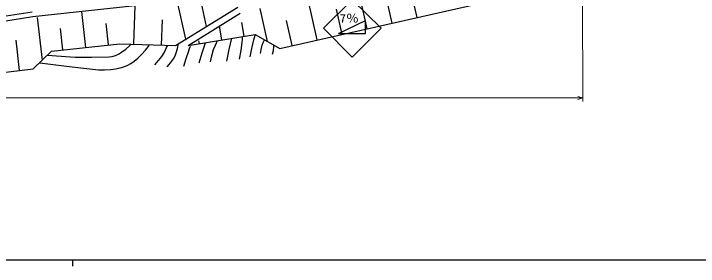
# Model space of a CAD drawing. Units: millimetres, scale not verified. Extents: x 40000 to 680000, y 20000 to 380000.
# Drawn here: x 258912 to 364586, y 204000 to 242943 of the extents above; entities that cross this region are included whole.
import ezdxf
from ezdxf.enums import TextEntityAlignment as Align

# ---------------------------------------------------------------- set-up
doc = ezdxf.new("R2010")
doc.units = ezdxf.units.MM
doc.header["$LTSCALE"] = 1000
for name, color, linetype, lineweight in [('M-BGD', 7, 'Continuous', 25), ('M-STR-HTXT', 7, 'Continuous', 13), ('M-STR-STRC', 7, 'Continuous', 25), ('M-TTL-BAND', 7, 'Continuous', 25)]:
    doc.layers.add(name, color=color, linetype=linetype, lineweight=lineweight)
doc.styles.add('ＭＳ ゴシック', font='')
doc.styles.get('ＭＳ ゴシック').set_extended_font_data('MS Gothic')

msp = doc.modelspace()

# ---------------------------------------------------------------- linework, layer by layer
at = {"layer": 'M-BGD'}
for p, q in [((321182, 242344), (319727, 248849)), ((313474, 240620), (312022, 247112)), ((285488, 239012), (283987, 245674)), ((305767, 238896), (304317, 245376)), ((317328, 241482), (316456, 245381)), ((282420, 244684), (261859, 242447)), ((277457, 238248), (277664, 244166)), ((288686, 240991), (287880, 244570)), ((299986, 237603), (330816, 244499)), ((243163, 240362), (261754, 243240)), ((270036, 237753), (269440, 243272)), ((283889, 238023), (293484, 243960)), ((298097, 238682), (296969, 243728)), ((309621, 239758), (308750, 243650)), ((261859, 242447), (243409, 239590)), ((263349, 235804), (262612, 242348)), ((281745, 238098), (281882, 242020)), ((285843, 238056), (293867, 243021)), ((273554, 238133), (273196, 241446)), ((291026, 238909), (290674, 241045)), ((294481, 239478), (294130, 241608)), ((301913, 238034), (301044, 241918)), ((309026, 239875), (313228, 241889)), ((313228, 239875), (313228, 241889)), ((266517, 237373), (266160, 240683)), ((259811, 234185), (259283, 238870)), ((285843, 238056), (296208, 239762)), ((296208, 239762), (299986, 237603)), ((309026, 239875), (313228, 239875)), ((264758, 237183), (275313, 238323)), ((275313, 238323), (283889, 238023)), ((287571, 238341), (287500, 238768)), ((261940, 234425), (264758, 237183)), ((244908, 232506), (261940, 234425))]:
    msp.add_line(p, q, dxfattribs=at)
for points in [[(292556, 239148), (292133, 237401), (291749, 235643)], [(293762, 235941), (293999, 237247), (294177, 238571), (294213, 238969), (294246, 239378)], [(295395, 236274), (295663, 237592), (295991, 238898), (296094, 239264), (296201, 239639)], [(297007, 236800), (297101, 237443), (297255, 238079), (297415, 238507), (297603, 238938)], [(262967, 235363), (267481, 234795), (272003, 234288), (272941, 234278), (273885, 234329), (274624, 234424), (275345, 234577), (275935, 234759), (276506, 234998), (277018, 235282), (277508, 235622), (278082, 236108), (278625, 236647), (279233, 237324), (279826, 238026)], [(264124, 236554), (266250, 236373), (268379, 236251), (270985, 236238), (273634, 236286), (274129, 236369), (274603, 236509), (275081, 236724), (275539, 236997), (276204, 237493), (276855, 238056), (276956, 238146), (277057, 238237)], [(280674, 235082), (281256, 235708), (281786, 236367), (282118, 236897), (282403, 237468), (282519, 237725), (282637, 237991)], [(282580, 234731), (283104, 235347), (283572, 235991), (283816, 236429), (284010, 236903), (284210, 237593), (284371, 238313)], [(285160, 234872), (285517, 236055), (285934, 237228), (286070, 237570), (286212, 237921)], [(288490, 238412), (287960, 236867), (287473, 235293)], [(289296, 235503), (289504, 236471), (289770, 237421), (290039, 238116), (290348, 238798)], [(298865, 236695), (298994, 237277), (299066, 237878), (299070, 237947), (299075, 238026)]]:
    msp.add_lwpolyline(points, dxfattribs=at)
at = {"layer": 'M-STR-HTXT'}
for p, q in [((346756, 229411), (346714, 248818)), ((138518, 229955), (346754, 229955))]:
    msp.add_line(p, q, dxfattribs=at)
msp.add_lwpolyline([(346004, 230169), (346754, 229955), (346005, 229740)], dxfattribs=at)
at = {"layer": 'M-STR-STRC'}
for p, q in [((311164, 245152), (306709, 240698)), ((315619, 240698), (311164, 245152)), ((311164, 236243), (306709, 240698)), ((311164, 236243), (315619, 240698))]:
    msp.add_line(p, q, dxfattribs=at)
at = {"layer": 'M-TTL-BAND'}
for p, q in [((40000, 205000), (579000, 205000)), ((268000, 205000), (268000, 204000))]:
    msp.add_line(p, q, dxfattribs=at)

# ---------------------------------------------------------------- texts
at = {"layer": 'M-STR-STRC', "style": 'ＭＳ ゴシック', "width": 1.1}
msp.add_text('7％', height=1320, dxfattribs=at).set_placement((309225, 241168), align=Align.BOTTOM_LEFT)

doc.saveas('drawing.dxf')
